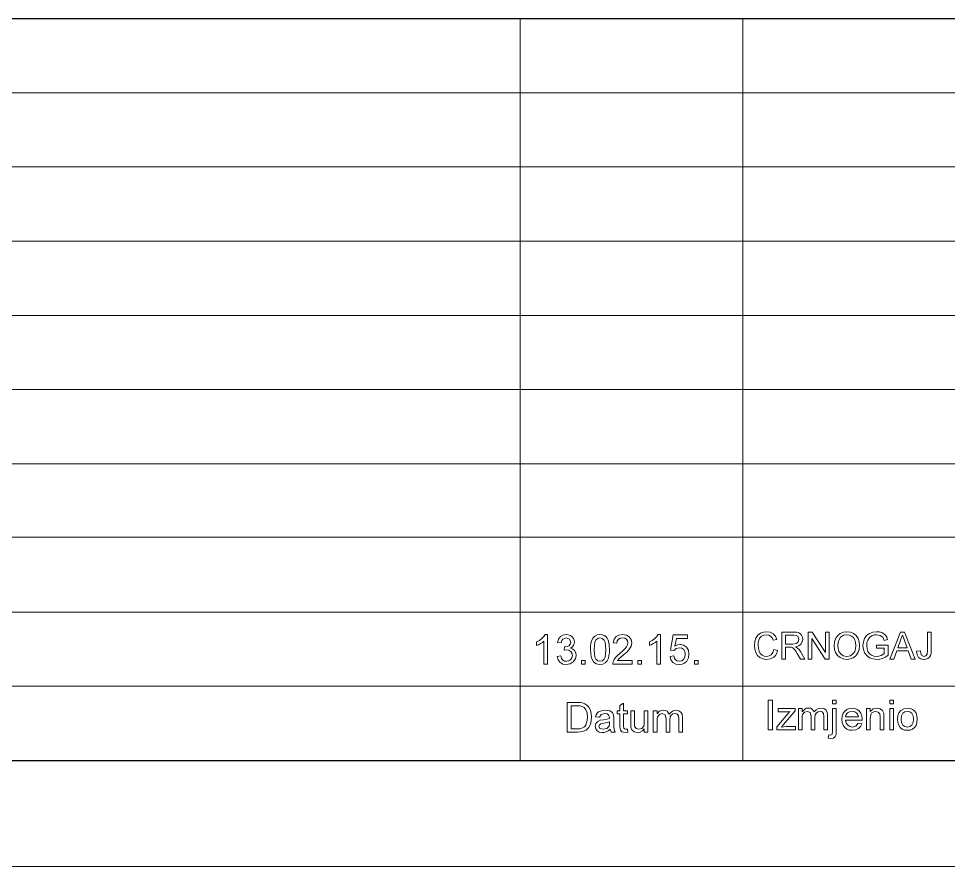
# Model space of a CAD drawing. Extents: x 0 to 594, y 0 to 575.
# Drawn here: x 427.9 to 489.9, y 0 to 56.6 of the extents above; entities that cross this region are included whole.
import ezdxf

# ---------------------------------------------------------------- set-up
doc = ezdxf.new("R2010")
doc.units = 0

msp = doc.modelspace()

# ---------------------------------------------------------------- linework, layer by layer
at = {"color": 7, "lineweight": 30}
for p, q in [((375.382, 56.571), (586.929, 56.571)), ((28.286, 7.071), (586.929, 7.071))]:
    msp.add_line(p, q, dxfattribs=at)
at = {"color": 7, "lineweight": 13}
for p, q in [((461.355, 56.571), (461.355, 7.071)), ((476.205, 56.571), (476.205, 7.071)), ((375.382, 51.621), (586.929, 51.621)), ((586.929, 46.671), (375.382, 46.671)), ((375.382, 41.721), (542.535, 41.721)), ((375.382, 36.771), (542.535, 36.771)), ((375.382, 31.821), (542.535, 31.821)), ((375.382, 26.871), (586.929, 26.871)), ((375.382, 21.971), (491.055, 21.971)), ((375.382, 16.971), (586.929, 16.971)), ((375.382, 12.021), (586.929, 12.021)), ((0, 0), (594, 0))]:
    msp.add_line(p, q, dxfattribs=at)
for points in [[(478.285, 14.469), (478.535, 14.409), (478.473, 14.23), (478.386, 14.082), (478.272, 13.965), (478.062, 13.85), (477.809, 13.812), (477.552, 13.842), (477.348, 13.93), (477.191, 14.074), (477.077, 14.271), (477.008, 14.502), (476.985, 14.75), (477.01, 15.012), (477.088, 15.238), (477.213, 15.421), (477.382, 15.554), (477.582, 15.635), (477.801, 15.662), (478.04, 15.628), (478.238, 15.526), (478.388, 15.362), (478.485, 15.143), (478.235, 15.088), (478.164, 15.257), (478.066, 15.373), (477.942, 15.44), (477.789, 15.462), (477.613, 15.437), (477.468, 15.363), (477.358, 15.247), (477.287, 15.097), (477.248, 14.927), (477.235, 14.752), (477.251, 14.537), (477.298, 14.352), (477.379, 14.203), (477.495, 14.097), (477.635, 14.033), (477.785, 14.012), (477.96, 14.041), (478.107, 14.127), (478.217, 14.27)], [(478.81, 13.837), (478.81, 15.637), (479.596, 15.637), (479.799, 15.625), (479.946, 15.589), (480.054, 15.522), (480.138, 15.419), (480.192, 15.29), (480.21, 15.149), (480.18, 14.974), (480.091, 14.828), (479.94, 14.721), (479.724, 14.662), (479.863, 14.572), (479.961, 14.464), (480.053, 14.331), (480.352, 13.837), (480.064, 13.837), (479.836, 14.214), (479.745, 14.359), (479.671, 14.464), (479.555, 14.583), (479.451, 14.629), (479.324, 14.637), (479.06, 14.637), (479.06, 13.837)], [(480.577, 13.837), (480.577, 15.637), (480.842, 15.637), (481.727, 14.278), (481.727, 15.637), (481.977, 15.637), (481.977, 13.837), (481.712, 13.837), (480.827, 15.197), (480.827, 13.837)], [(482.302, 14.713), (482.328, 14.989), (482.407, 15.221), (482.54, 15.41), (482.713, 15.55), (482.918, 15.634), (483.153, 15.662), (483.387, 15.633), (483.597, 15.544), (483.771, 15.402), (483.898, 15.214), (483.976, 14.988), (484.002, 14.734), (483.975, 14.476), (483.893, 14.247), (483.761, 14.059), (483.583, 13.922), (483.376, 13.84), (483.152, 13.812), (482.914, 13.843), (482.703, 13.934), (482.529, 14.078), (482.404, 14.267), (482.327, 14.484)], [(485.127, 14.562), (485.127, 14.762), (485.902, 14.762), (485.902, 14.093), (485.722, 13.971), (485.537, 13.883), (485.347, 13.83), (485.152, 13.812), (484.897, 13.84), (484.667, 13.925), (484.476, 14.063), (484.338, 14.251), (484.255, 14.477), (484.227, 14.729), (484.239, 14.899), (484.276, 15.061), (484.337, 15.216), (484.472, 15.413), (484.655, 15.552), (484.878, 15.635), (485.133, 15.662), (485.319, 15.647), (485.487, 15.6), (485.629, 15.525), (485.736, 15.426), (485.815, 15.298), (485.873, 15.136), (485.643, 15.077), (485.543, 15.291), (485.373, 15.415), (485.128, 15.462), (484.977, 15.45), (484.848, 15.412), (484.658, 15.281), (484.545, 15.102), (484.494, 14.927), (484.477, 14.738), (484.497, 14.516), (484.559, 14.333), (484.66, 14.191), (484.798, 14.091), (484.96, 14.032), (485.131, 14.012), (485.283, 14.028), (485.431, 14.075), (485.559, 14.14), (485.652, 14.209), (485.652, 14.562)], [(486.012, 13.837), (486.726, 15.637), (487.002, 15.637), (487.716, 13.837), (487.452, 13.837), (487.25, 14.387), (486.478, 14.387), (486.277, 13.837)], [(487.806, 14.357), (488.056, 14.387), (488.077, 14.206), (488.124, 14.092), (488.293, 14.012), (488.43, 14.053), (488.509, 14.165), (488.531, 14.392), (488.531, 15.637), (488.781, 15.637), (488.781, 14.414), (488.767, 14.215), (488.727, 14.065), (488.657, 13.957), (488.556, 13.877), (488.43, 13.828), (488.282, 13.812), (488.076, 13.846), (487.925, 13.949), (487.833, 14.12)], [(463.194, 13.493), (462.946, 13.493), (462.946, 15.035), (462.843, 14.951), (462.712, 14.868), (462.575, 14.795), (462.452, 14.743), (462.452, 14.977), (462.646, 15.082), (462.815, 15.208), (462.947, 15.342), (463.034, 15.472), (463.194, 15.472)], [(463.826, 14.015), (464.073, 14.042), (464.126, 13.879), (464.204, 13.769), (464.311, 13.706), (464.448, 13.685), (464.61, 13.714), (464.736, 13.799), (464.816, 13.927), (464.843, 14.083), (464.816, 14.23), (464.737, 14.349), (464.617, 14.427), (464.468, 14.454), (464.302, 14.427), (464.328, 14.647), (464.365, 14.644), (464.5, 14.663), (464.62, 14.721), (464.705, 14.819), (464.733, 14.958), (464.649, 15.168), (464.432, 15.252), (464.213, 15.169), (464.141, 15.066), (464.101, 14.922), (463.853, 14.949), (463.924, 15.17), (464.048, 15.335), (464.218, 15.437), (464.425, 15.472), (464.574, 15.454), (464.711, 15.403), (464.826, 15.322), (464.911, 15.215), (464.963, 15.093), (464.98, 14.963), (464.912, 14.732), (464.827, 14.638), (464.709, 14.566), (464.866, 14.504), (464.987, 14.399), (465.065, 14.256), (465.09, 14.081), (465.044, 13.843), (464.906, 13.644), (464.697, 13.51), (464.44, 13.465), (464.207, 13.503), (464.018, 13.618), (463.886, 13.794)], [(466.052, 14.467), (466.06, 14.686), (466.084, 14.875), (466.123, 15.035), (466.211, 15.227), (466.333, 15.363), (466.491, 15.444), (466.685, 15.472), (466.833, 15.456), (466.965, 15.408), (467.076, 15.33), (467.16, 15.224), (467.223, 15.091), (467.273, 14.932), (467.306, 14.73), (467.317, 14.467), (467.309, 14.251), (467.286, 14.063), (467.247, 13.902), (467.159, 13.711), (467.037, 13.574), (466.879, 13.492), (466.685, 13.465), (466.434, 13.513), (466.244, 13.655), (466.16, 13.803), (466.1, 13.988), (466.064, 14.209)], [(466.3, 14.468), (466.312, 14.182), (466.349, 13.971), (466.411, 13.834), (466.535, 13.722), (466.685, 13.685), (466.834, 13.722), (466.958, 13.835), (467.02, 13.972), (467.057, 14.183), (467.069, 14.468), (467.057, 14.748), (467.022, 14.957), (466.962, 15.096), (466.838, 15.213), (466.682, 15.252), (466.534, 15.217), (466.415, 15.115), (466.351, 14.965), (466.312, 14.75)], [(468.828, 13.74), (468.828, 13.493), (467.537, 13.493), (467.564, 13.666), (467.625, 13.801), (467.715, 13.932), (467.845, 14.069), (468.024, 14.224), (468.211, 14.39), (468.352, 14.529), (468.447, 14.641), (468.527, 14.786), (468.554, 14.926), (468.528, 15.052), (468.453, 15.157), (468.336, 15.228), (468.19, 15.252), (468.036, 15.228), (467.916, 15.157), (467.838, 15.044), (467.811, 14.894), (467.564, 14.922), (467.624, 15.158), (467.754, 15.331), (467.946, 15.436), (468.195, 15.472), (468.446, 15.432), (468.638, 15.314), (468.76, 15.138), (468.801, 14.925), (468.757, 14.693), (468.698, 14.576), (468.61, 14.452), (468.47, 14.304), (468.256, 14.111), (468.077, 13.961), (467.971, 13.868), (467.859, 13.74)], [(470.725, 13.493), (470.478, 13.493), (470.478, 15.035), (470.374, 14.951), (470.243, 14.868), (470.106, 14.795), (469.983, 14.743), (469.983, 14.977), (470.177, 15.082), (470.346, 15.208), (470.478, 15.342), (470.566, 15.472), (470.725, 15.472)], [(471.357, 14.015), (471.605, 14.042), (471.648, 13.886), (471.725, 13.775), (471.833, 13.707), (471.971, 13.685), (472.14, 13.717), (472.267, 13.814), (472.347, 13.964), (472.374, 14.156), (472.349, 14.337), (472.274, 14.475), (472.149, 14.563), (471.973, 14.592), (471.766, 14.539), (471.632, 14.4), (471.385, 14.427), (471.577, 15.444), (472.512, 15.444), (472.512, 15.197), (471.781, 15.197), (471.687, 14.685), (471.859, 14.78), (472.04, 14.812), (472.266, 14.767), (472.453, 14.632), (472.579, 14.427), (472.622, 14.17), (472.584, 13.92), (472.471, 13.706), (472.334, 13.572), (472.167, 13.492), (471.97, 13.465), (471.734, 13.503), (471.545, 13.616), (471.416, 13.791)], [(479.06, 14.837), (479.55, 14.837), (479.79, 14.871), (479.916, 14.98), (479.96, 15.143), (479.874, 15.354), (479.765, 15.416), (479.605, 15.437), (479.06, 15.437)], [(482.552, 14.71), (482.571, 14.509), (482.628, 14.339), (482.723, 14.199), (482.915, 14.059), (483.151, 14.012), (483.39, 14.059), (483.582, 14.201), (483.676, 14.344), (483.733, 14.523), (483.752, 14.736), (483.734, 14.941), (483.679, 15.119), (483.59, 15.264), (483.467, 15.372), (483.319, 15.44), (483.154, 15.462), (482.925, 15.419), (482.73, 15.289), (482.631, 15.148), (482.572, 14.955)], [(486.552, 14.587), (487.176, 14.587), (486.998, 15.073), (486.923, 15.277), (486.864, 15.437), (486.804, 15.272), (486.742, 15.104)], [(465.448, 13.493), (465.448, 13.74), (465.695, 13.74), (465.695, 13.493)], [(469.213, 13.493), (469.213, 13.74), (469.461, 13.74), (469.461, 13.493)], [(472.979, 13.493), (472.979, 13.74), (473.226, 13.74), (473.226, 13.493)], [(464.499, 8.961), (464.499, 10.94), (465.174, 10.94), (465.376, 10.933), (465.524, 10.911), (465.68, 10.856), (465.811, 10.77), (465.947, 10.619), (466.044, 10.432), (466.101, 10.211), (466.121, 9.961), (466.108, 9.748), (466.068, 9.561), (466.009, 9.402), (465.935, 9.273), (465.849, 9.171), (465.756, 9.094), (465.649, 9.036), (465.522, 8.995), (465.374, 8.969), (465.207, 8.961)], [(464.774, 9.181), (465.184, 9.181), (465.354, 9.19), (465.482, 9.218), (465.655, 9.322), (465.735, 9.433), (465.795, 9.577), (465.833, 9.754), (465.846, 9.965), (465.821, 10.245), (465.747, 10.451), (465.637, 10.593), (465.506, 10.679), (465.373, 10.71), (465.177, 10.72), (464.774, 10.72)], [(468.512, 9.168), (468.539, 8.954), (468.356, 8.933), (468.15, 8.974), (468.047, 9.082), (468.025, 9.186), (468.017, 9.363), (468.017, 10.17), (467.825, 10.17), (467.825, 10.39), (468.017, 10.39), (468.017, 10.743), (468.264, 10.888), (468.264, 10.39), (468.512, 10.39), (468.512, 10.17), (468.264, 10.17), (468.264, 9.348), (468.277, 9.217), (468.32, 9.17), (468.404, 9.153)], [(477.913, 9.108), (477.913, 11.087), (478.187, 11.087), (478.187, 9.108)], [(479.919, 9.108), (479.919, 10.537), (480.166, 10.537), (480.166, 10.322), (480.34, 10.498), (480.456, 10.548), (480.587, 10.565), (480.728, 10.548), (480.841, 10.496), (480.98, 10.305), (481.105, 10.449), (481.254, 10.536), (481.425, 10.565), (481.615, 10.535), (481.755, 10.447), (481.842, 10.298), (481.871, 10.086), (481.871, 9.108), (481.623, 9.108), (481.623, 9.998), (481.6, 10.204), (481.514, 10.306), (481.369, 10.345), (481.231, 10.32), (481.118, 10.246), (481.043, 10.117), (481.018, 9.929), (481.018, 9.108), (480.771, 9.108), (480.771, 10.026), (480.712, 10.265), (480.519, 10.345), (480.331, 10.292), (480.205, 10.136), (480.176, 10.011), (480.166, 9.841), (480.166, 9.108)], [(482.2, 10.84), (482.2, 11.087), (482.448, 11.087), (482.448, 10.84)], [(483.918, 9.548), (484.16, 9.52), (484.074, 9.335), (483.936, 9.196), (483.75, 9.109), (483.518, 9.081), (483.319, 9.102), (483.149, 9.166), (483.009, 9.273), (482.905, 9.418), (482.842, 9.597), (482.821, 9.811), (482.842, 10.032), (482.906, 10.217), (483.011, 10.367), (483.15, 10.477), (483.315, 10.543), (483.504, 10.565), (483.687, 10.543), (483.847, 10.479), (483.982, 10.372), (484.086, 10.227), (484.148, 10.046), (484.168, 9.831), (484.167, 9.768), (483.069, 9.768), (483.111, 9.568), (483.209, 9.421), (483.35, 9.331), (483.522, 9.3), (483.761, 9.36)], [(484.471, 9.108), (484.471, 10.537), (484.718, 10.537), (484.718, 10.335), (484.903, 10.507), (485.155, 10.565), (485.384, 10.518), (485.54, 10.397), (485.612, 10.219), (485.625, 9.984), (485.625, 9.108), (485.378, 9.108), (485.378, 9.967), (485.35, 10.186), (485.252, 10.302), (485.088, 10.345), (484.947, 10.321), (484.827, 10.248), (484.745, 10.107), (484.718, 9.879), (484.718, 9.108)], [(486.01, 10.84), (486.01, 11.087), (486.257, 11.087), (486.257, 10.84)], [(486.532, 9.823), (486.556, 10.063), (486.629, 10.258), (486.749, 10.407), (486.951, 10.525), (487.193, 10.565), (487.374, 10.543), (487.533, 10.479), (487.667, 10.373), (487.77, 10.229), (487.831, 10.052), (487.851, 9.843), (487.831, 9.598), (487.77, 9.411), (487.67, 9.272), (487.533, 9.168), (487.37, 9.102), (487.193, 9.081), (487.008, 9.102), (486.849, 9.166), (486.714, 9.272), (486.613, 9.418), (486.552, 9.602)], [(467.357, 9.153), (467.223, 9.05), (467.098, 8.983), (466.973, 8.946), (466.84, 8.933), (466.639, 8.962), (466.49, 9.048), (466.398, 9.178), (466.368, 9.34), (466.414, 9.531), (466.535, 9.67), (466.703, 9.749), (466.911, 9.785), (467.157, 9.823), (467.329, 9.868), (467.33, 9.927), (467.264, 10.121), (467.154, 10.179), (467, 10.198), (466.758, 10.143), (466.643, 9.95), (466.395, 9.978), (466.439, 10.115), (466.503, 10.223), (466.594, 10.306), (466.719, 10.367), (466.871, 10.405), (467.047, 10.418), (467.214, 10.407), (467.347, 10.374), (467.517, 10.264), (467.593, 10.097), (467.605, 9.881), (467.605, 9.574), (467.609, 9.308), (467.621, 9.153), (467.687, 8.961), (467.44, 8.961)], [(469.639, 8.961), (469.639, 9.186), (469.519, 9.046), (469.373, 8.961), (469.202, 8.933), (468.975, 8.982), (468.818, 9.103), (468.746, 9.282), (468.732, 9.508), (468.732, 10.39), (468.979, 10.39), (468.979, 9.608), (468.983, 9.451), (468.994, 9.355), (469.088, 9.207), (469.267, 9.153), (469.468, 9.208), (469.6, 9.358), (469.629, 9.475), (469.639, 9.634), (469.639, 10.39), (469.886, 10.39), (469.886, 8.961)], [(470.243, 8.961), (470.243, 10.39), (470.491, 10.39), (470.491, 10.175), (470.665, 10.351), (470.781, 10.401), (470.912, 10.418), (471.052, 10.4), (471.165, 10.349), (471.304, 10.158), (471.43, 10.302), (471.578, 10.389), (471.75, 10.418), (471.94, 10.388), (472.08, 10.3), (472.166, 10.151), (472.195, 9.939), (472.195, 8.961), (471.948, 8.961), (471.948, 9.851), (471.924, 10.057), (471.839, 10.159), (471.693, 10.198), (471.555, 10.173), (471.443, 10.099), (471.368, 9.97), (471.343, 9.782), (471.343, 8.961), (471.096, 8.961), (471.096, 9.879), (471.037, 10.118), (470.843, 10.198), (470.655, 10.144), (470.53, 9.989), (470.501, 9.864), (470.491, 9.693), (470.491, 8.961)], [(478.49, 9.108), (478.49, 9.315), (479.359, 10.345), (479.225, 10.324), (479.108, 10.317), (478.572, 10.317), (478.572, 10.537), (479.699, 10.537), (479.699, 10.374), (478.936, 9.469), (478.794, 9.3), (478.946, 9.321), (479.089, 9.328), (479.727, 9.328), (479.727, 9.108)], [(481.909, 8.557), (481.954, 8.77), (482.062, 8.751), (482.166, 8.799), (482.2, 9.044), (482.2, 10.537), (482.448, 10.537), (482.448, 9.032), (482.431, 8.809), (482.38, 8.665), (482.266, 8.564), (482.095, 8.531)], [(483.069, 9.988), (483.921, 9.988), (483.888, 10.125), (483.823, 10.223), (483.681, 10.314), (483.503, 10.345), (483.339, 10.321), (483.203, 10.248), (483.109, 10.134)], [(486.01, 9.108), (486.01, 10.537), (486.257, 10.537), (486.257, 9.108)], [(486.779, 9.823), (486.809, 9.594), (486.897, 9.431), (487.03, 9.333), (487.193, 9.3), (487.354, 9.333), (487.487, 9.431), (487.575, 9.597), (487.604, 9.831), (487.574, 10.053), (487.486, 10.215), (487.354, 10.312), (487.193, 10.345), (487.03, 10.313), (486.897, 10.215), (486.809, 10.052)], [(467.33, 9.648), (467.17, 9.604), (466.946, 9.567), (466.741, 9.524), (466.648, 9.455), (466.615, 9.353), (466.686, 9.21), (466.895, 9.153), (467.136, 9.212), (467.291, 9.362), (467.329, 9.571)]]:
    msp.add_lwpolyline(points, close=True, dxfattribs=at)

doc.saveas('drawing.dxf')
